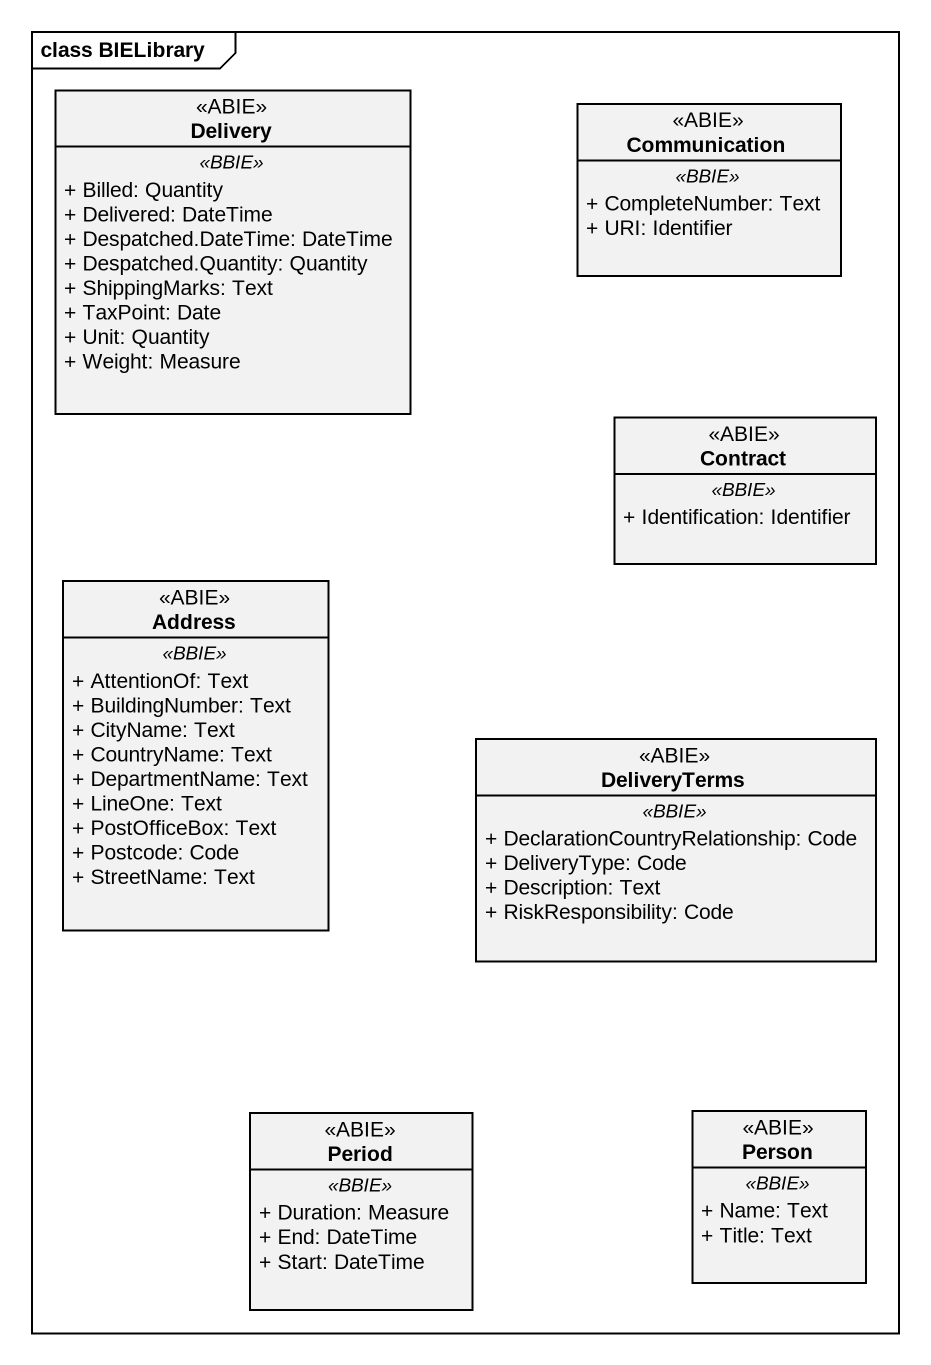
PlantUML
@startuml
mainframe class BIELibrary
hide circle
hide empty members
skinparam classAttributeIconSize 0
class Delivery <<ABIE>> {
  .. <<BBIE>> ..
  + Billed: Quantity
  + Delivered: DateTime
  + Despatched.DateTime: DateTime
  + Despatched.Quantity: Quantity
  + ShippingMarks: Text
  + TaxPoint: Date
  + Unit: Quantity
  + Weight: Measure
}
class Communication <<ABIE>> {
  .. <<BBIE>> ..
  + CompleteNumber: Text
  + URI: Identifier
}
class Contract <<ABIE>> {
  .. <<BBIE>> ..
  + Identification: Identifier
}
class Address <<ABIE>> {
  .. <<BBIE>> ..
  + AttentionOf: Text
  + BuildingNumber: Text
  + CityName: Text
  + CountryName: Text
  + DepartmentName: Text
  + LineOne: Text
  + PostOfficeBox: Text
  + Postcode: Code
  + StreetName: Text
}
class DeliveryTerms <<ABIE>> {
  .. <<BBIE>> ..
  + DeclarationCountryRelationship: Code
  + DeliveryType: Code
  + Description: Text
  + RiskResponsibility: Code
}
class Period <<ABIE>> {
  .. <<BBIE>> ..
  + Duration: Measure
  + End: DateTime
  + Start: DateTime
}
class "Person" as Person_ <<ABIE>> {
  .. <<BBIE>> ..
  + Name: Text
  + Title: Text
}
@enduml
